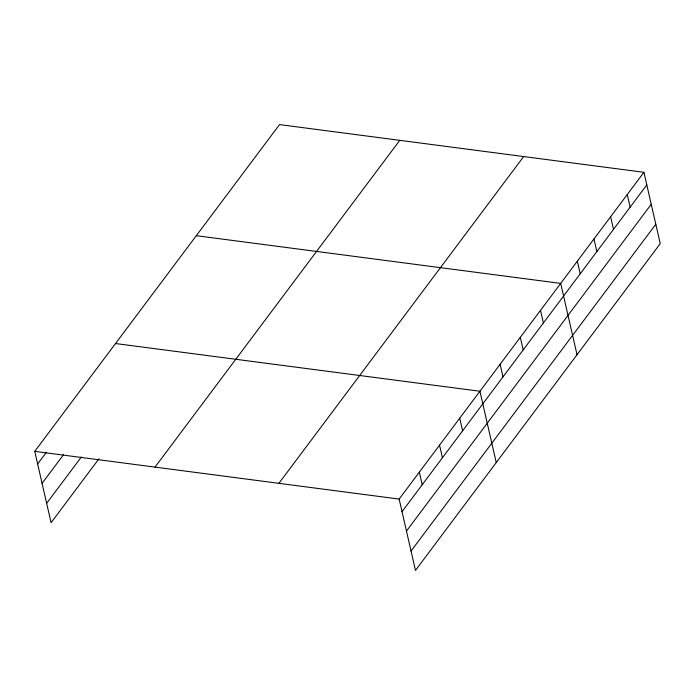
<?xml version="1.0" encoding="UTF-8"?>
<svg xmlns="http://www.w3.org/2000/svg" width="695" height="695" viewBox="0 0 695 695"><rect width="100%" height="100%" fill="white"/><g stroke="black" fill="none" stroke-linecap="round" stroke-linejoin="round"><path stroke-width="1.04" d="M99.046 458.674L51.082 522.701L34.75 451.368L279.52 124.596L643.918 172.299L660.25 243.632L415.48 570.404L399.147 499.08L643.918 172.299M37.634 463.982L46.469 452.184M42.074 483.355L63.532 454.712M46.652 503.319L81.358 456.989M155.002 467.118L399.764 140.338M278.895 483.338L523.665 156.557M402.031 511.685L646.802 184.905M406.471 531.067L651.241 204.287M411.049 551.031L655.811 224.25M196.294 235.701L560.691 283.404L577.032 354.737M115.526 343.538L479.924 391.242L496.256 462.575M34.75 451.368L399.147 499.08M627.272 194.522L630.157 207.127M610.627 216.744L613.511 229.35M593.982 238.967L596.866 251.573M577.337 261.181L580.221 273.795M540.501 310.361L543.386 322.975M520.303 337.327L523.196 349.933M500.113 364.284L502.998 376.89M459.725 418.199L462.618 430.804M439.535 445.156L442.42 457.77M419.337 472.122L422.23 484.728"/></g></svg>
